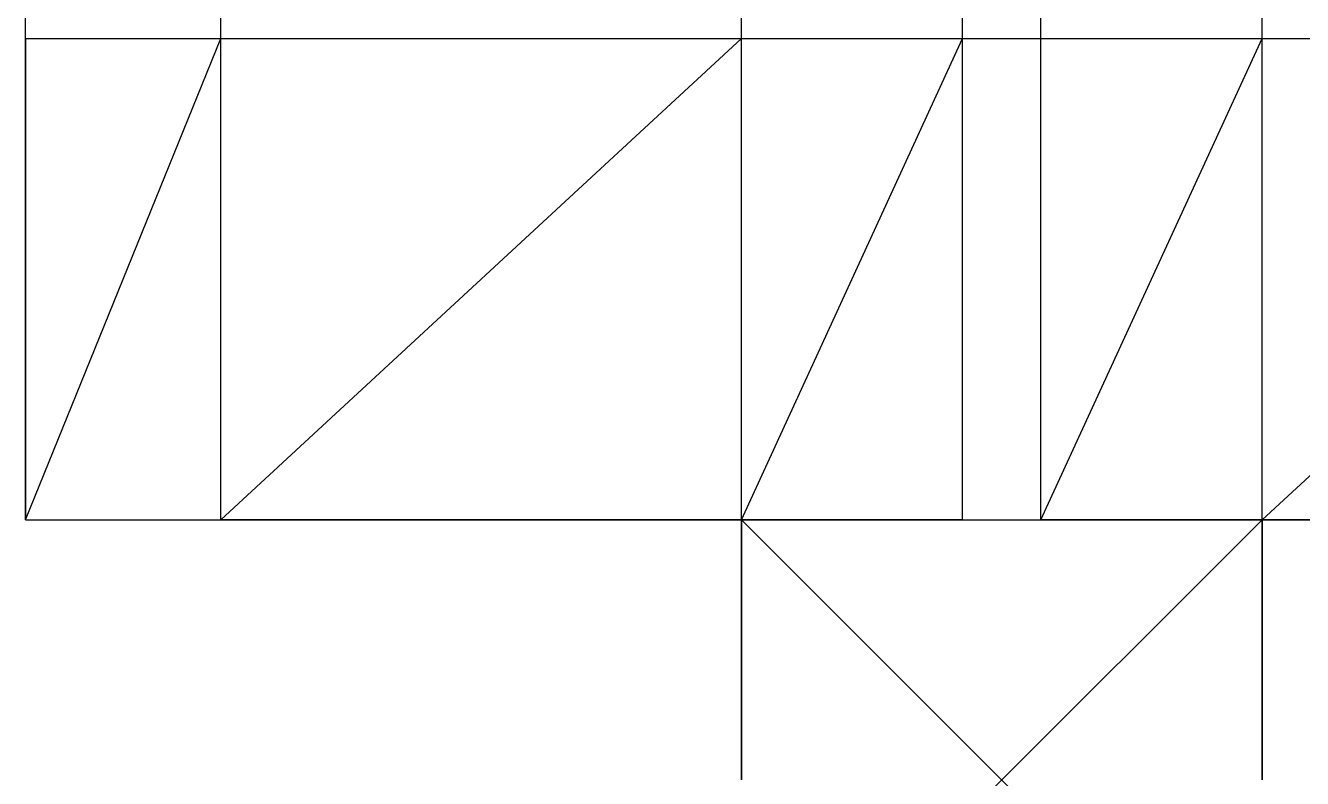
# Model space of a CAD drawing. Header units: metres. Extents: x -11.5 to 50.6, y -25 to 40.
# Drawn here: x 0 to 19.62, y 20.02 to 31.6 of the extents above; entities that cross this region are included whole.
import ezdxf

# ---------------------------------------------------------------- set-up
doc = ezdxf.new("R2010")
doc.units = ezdxf.units.M
for name, color, linetype in [('beam_x', 3, 'Continuous'), ('beam_y', 2, 'Continuous'), ('brace_xz', 6, 'Continuous'), ('brace_yz', 1, 'Continuous'), ('bridge_beam', 30, 'Continuous'), ('bridge_rigid', 50, 'Continuous'), ('bridge_truss', 40, 'Continuous'), ('column', 4, 'Continuous'), ('floor_brace', 5, 'Continuous'), ('shear_wall_xz', 7, 'Continuous')]:
    doc.layers.add(name, color=color, linetype=linetype)

msp = doc.modelspace()

# ---------------------------------------------------------------- linework, layer by layer
at = {"layer": 'beam_x'}
for p, q in [((0, 31.4), (3, 31.4)), ((0, 31.4, 15), (3, 31.4, 15)), ((0, 31.4, 27), (3, 31.4, 27)), ((0, 31.4, 39), (3, 31.4, 39)), ((0, 31.4, 51), (3, 31.4, 51)), ((0, 31.4, 63), (3, 31.4, 63)), ((0, 31.4, 75), (3, 31.4, 75)), ((0, 31.4, 87), (3, 31.4, 87)), ((0, 31.4, 99), (3, 31.4, 99)), ((0, 31.4, 111), (3, 31.4, 111)), ((0, 31.4, 123), (3, 31.4, 123)), ((0, 31.4, 135), (3, 31.4, 135)), ((0, 31.4, 147), (3, 31.4, 147)), ((3, 31.4), (11, 31.4)), ((3, 31.4, 15), (11, 31.4, 15)), ((3, 31.4, 27), (11, 31.4, 27)), ((3, 31.4, 39), (11, 31.4, 39)), ((3, 31.4, 51), (11, 31.4, 51)), ((3, 31.4, 63), (11, 31.4, 63)), ((3, 31.4, 75), (11, 31.4, 75)), ((3, 31.4, 87), (11, 31.4, 87)), ((3, 31.4, 99), (11, 31.4, 99)), ((3, 31.4, 111), (11, 31.4, 111)), ((3, 31.4, 123), (11, 31.4, 123)), ((3, 31.4, 135), (11, 31.4, 135)), ((3, 31.4, 147), (11, 31.4, 147)), ((11, 31.4), (14.4, 31.4)), ((11, 31.4, 15), (14.4, 31.4, 15)), ((11, 31.4, 27), (14.4, 31.4, 27)), ((11, 31.4, 39), (14.4, 31.4, 39)), ((11, 31.4, 51), (14.4, 31.4, 51)), ((11, 31.4, 63), (14.4, 31.4, 63)), ((11, 31.4, 75), (14.4, 31.4, 75)), ((11, 31.4, 87), (14.4, 31.4, 87)), ((11, 31.4, 99), (14.4, 31.4, 99)), ((11, 31.4, 111), (14.4, 31.4, 111)), ((11, 31.4, 123), (14.4, 31.4, 123)), ((11, 31.4, 135), (14.4, 31.4, 135)), ((11, 31.4, 147), (14.4, 31.4, 147)), ((14.4, 31.4), (15.6, 31.4)), ((14.4, 31.4, 9), (15.6, 31.4, 9)), ((14.4, 31.4, 15), (15.6, 31.4, 15)), ((14.4, 31.4, 21), (15.6, 31.4, 21)), ((14.4, 31.4, 27), (15.6, 31.4, 27)), ((14.4, 31.4, 33), (15.6, 31.4, 33)), ((14.4, 31.4, 39), (15.6, 31.4, 39)), ((14.4, 31.4, 45), (15.6, 31.4, 45)), ((14.4, 31.4, 51), (15.6, 31.4, 51)), ((14.4, 31.4, 57), (15.6, 31.4, 57)), ((14.4, 31.4, 63), (15.6, 31.4, 63)), ((14.4, 31.4, 69), (15.6, 31.4, 69)), ((14.4, 31.4, 75), (15.6, 31.4, 75)), ((14.4, 31.4, 81), (15.6, 31.4, 81)), ((14.4, 31.4, 87), (15.6, 31.4, 87)), ((14.4, 31.4, 93), (15.6, 31.4, 93)), ((14.4, 31.4, 99), (15.6, 31.4, 99)), ((14.4, 31.4, 105), (15.6, 31.4, 105)), ((14.4, 31.4, 111), (15.6, 31.4, 111)), ((14.4, 31.4, 117), (15.6, 31.4, 117)), ((14.4, 31.4, 123), (15.6, 31.4, 123)), ((14.4, 31.4, 129), (15.6, 31.4, 129)), ((14.4, 31.4, 135), (15.6, 31.4, 135)), ((14.4, 31.4, 141), (15.6, 31.4, 141)), ((14.4, 31.4, 147), (15.6, 31.4, 147)), ((14.4, 31.4, 153), (15.6, 31.4, 153)), ((15.6, 31.4), (19, 31.4)), ((15.6, 31.4, 15), (19, 31.4, 15)), ((15.6, 31.4, 27), (19, 31.4, 27)), ((15.6, 31.4, 39), (19, 31.4, 39)), ((15.6, 31.4, 51), (19, 31.4, 51)), ((15.6, 31.4, 63), (19, 31.4, 63)), ((15.6, 31.4, 75), (19, 31.4, 75)), ((15.6, 31.4, 87), (19, 31.4, 87)), ((15.6, 31.4, 99), (19, 31.4, 99)), ((15.6, 31.4, 111), (19, 31.4, 111)), ((15.6, 31.4, 123), (19, 31.4, 123)), ((15.6, 31.4, 135), (19, 31.4, 135)), ((15.6, 31.4, 147), (19, 31.4, 147)), ((19, 31.4), (27, 31.4)), ((19, 31.4, 15), (27, 31.4, 15)), ((19, 31.4, 27), (27, 31.4, 27)), ((19, 31.4, 39), (27, 31.4, 39)), ((19, 31.4, 51), (27, 31.4, 51)), ((19, 31.4, 63), (27, 31.4, 63)), ((19, 31.4, 75), (27, 31.4, 75)), ((19, 31.4, 87), (27, 31.4, 87)), ((19, 31.4, 99), (27, 31.4, 99)), ((19, 31.4, 111), (27, 31.4, 111)), ((19, 31.4, 123), (27, 31.4, 123)), ((19, 31.4, 135), (27, 31.4, 135)), ((19, 31.4, 147), (27, 31.4, 147)), ((0, 24), (3, 24)), ((0, 24, 9), (3, 24, 9)), ((0, 24, 15), (3, 24, 15)), ((0, 24, 21), (3, 24, 21)), ((0, 24, 27), (3, 24, 27)), ((0, 24, 33), (3, 24, 33)), ((0, 24, 39), (3, 24, 39)), ((0, 24, 45), (3, 24, 45)), ((0, 24, 51), (3, 24, 51)), ((0, 24, 57), (3, 24, 57)), ((0, 24, 63), (3, 24, 63)), ((0, 24, 69), (3, 24, 69)), ((0, 24, 75), (3, 24, 75)), ((0, 24, 81), (3, 24, 81)), ((0, 24, 87), (3, 24, 87)), ((0, 24, 93), (3, 24, 93)), ((0, 24, 99), (3, 24, 99)), ((0, 24, 105), (3, 24, 105)), ((0, 24, 111), (3, 24, 111)), ((0, 24, 117), (3, 24, 117)), ((0, 24, 123), (3, 24, 123)), ((0, 24, 129), (3, 24, 129)), ((0, 24, 135), (3, 24, 135)), ((0, 24, 141), (3, 24, 141)), ((0, 24, 147), (3, 24, 147)), ((0, 24, 153), (3, 24, 153)), ((3, 24), (11, 24)), ((3, 24, 9), (11, 24, 9)), ((3, 24, 15), (11, 24, 15)), ((3, 24, 21), (11, 24, 21)), ((3, 24, 27), (11, 24, 27)), ((3, 24, 33), (11, 24, 33)), ((3, 24, 39), (11, 24, 39)), ((3, 24, 45), (11, 24, 45)), ((3, 24, 51), (11, 24, 51)), ((3, 24, 57), (11, 24, 57)), ((3, 24, 63), (11, 24, 63)), ((3, 24, 69), (11, 24, 69)), ((3, 24, 75), (11, 24, 75)), ((3, 24, 81), (11, 24, 81)), ((3, 24, 87), (11, 24, 87)), ((3, 24, 93), (11, 24, 93)), ((3, 24, 99), (11, 24, 99)), ((3, 24, 105), (11, 24, 105)), ((3, 24, 111), (11, 24, 111)), ((3, 24, 117), (11, 24, 117)), ((3, 24, 123), (11, 24, 123)), ((3, 24, 129), (11, 24, 129)), ((3, 24, 135), (11, 24, 135)), ((3, 24, 141), (11, 24, 141)), ((3, 24, 147), (11, 24, 147)), ((3, 24, 153), (11, 24, 153)), ((11, 24), (14.4, 24)), ((11, 24, 9), (14.4, 24, 9)), ((11, 24, 15), (14.4, 24, 15)), ((11, 24, 21), (14.4, 24, 21)), ((11, 24, 27), (14.4, 24, 27)), ((11, 24, 33), (14.4, 24, 33)), ((11, 24, 39), (14.4, 24, 39)), ((11, 24, 45), (14.4, 24, 45)), ((11, 24, 51), (14.4, 24, 51)), ((11, 24, 57), (14.4, 24, 57)), ((11, 24, 63), (14.4, 24, 63)), ((11, 24, 69), (14.4, 24, 69)), ((11, 24, 75), (14.4, 24, 75)), ((11, 24, 81), (14.4, 24, 81)), ((11, 24, 87), (14.4, 24, 87)), ((11, 24, 93), (14.4, 24, 93)), ((11, 24, 99), (14.4, 24, 99)), ((11, 24, 105), (14.4, 24, 105)), ((11, 24, 111), (14.4, 24, 111)), ((11, 24, 117), (14.4, 24, 117)), ((11, 24, 123), (14.4, 24, 123)), ((11, 24, 129), (14.4, 24, 129)), ((11, 24, 135), (14.4, 24, 135)), ((11, 24, 141), (14.4, 24, 141)), ((11, 24, 147), (14.4, 24, 147)), ((11, 24, 153), (14.4, 24, 153)), ((14.4, 24), (15.6, 24)), ((14.4, 24, 9), (15.6, 24, 9)), ((14.4, 24, 15), (15.6, 24, 15)), ((14.4, 24, 21), (15.6, 24, 21)), ((14.4, 24, 27), (15.6, 24, 27)), ((14.4, 24, 33), (15.6, 24, 33)), ((14.4, 24, 39), (15.6, 24, 39)), ((14.4, 24, 45), (15.6, 24, 45)), ((14.4, 24, 51), (15.6, 24, 51)), ((14.4, 24, 57), (15.6, 24, 57)), ((14.4, 24, 63), (15.6, 24, 63)), ((14.4, 24, 69), (15.6, 24, 69)), ((14.4, 24, 75), (15.6, 24, 75)), ((14.4, 24, 81), (15.6, 24, 81)), ((14.4, 24, 87), (15.6, 24, 87)), ((14.4, 24, 93), (15.6, 24, 93)), ((14.4, 24, 99), (15.6, 24, 99)), ((14.4, 24, 105), (15.6, 24, 105)), ((14.4, 24, 111), (15.6, 24, 111)), ((14.4, 24, 117), (15.6, 24, 117)), ((14.4, 24, 123), (15.6, 24, 123)), ((14.4, 24, 129), (15.6, 24, 129)), ((14.4, 24, 135), (15.6, 24, 135)), ((14.4, 24, 141), (15.6, 24, 141)), ((14.4, 24, 147), (15.6, 24, 147)), ((14.4, 24, 153), (15.6, 24, 153)), ((15.6, 24), (19, 24)), ((15.6, 24, 9), (19, 24, 9)), ((15.6, 24, 15), (19, 24, 15)), ((15.6, 24, 21), (19, 24, 21)), ((15.6, 24, 27), (19, 24, 27)), ((15.6, 24, 33), (19, 24, 33)), ((15.6, 24, 39), (19, 24, 39)), ((15.6, 24, 45), (19, 24, 45)), ((15.6, 24, 51), (19, 24, 51)), ((15.6, 24, 57), (19, 24, 57)), ((15.6, 24, 63), (19, 24, 63)), ((15.6, 24, 69), (19, 24, 69)), ((15.6, 24, 75), (19, 24, 75)), ((15.6, 24, 81), (19, 24, 81)), ((15.6, 24, 87), (19, 24, 87)), ((15.6, 24, 93), (19, 24, 93)), ((15.6, 24, 99), (19, 24, 99)), ((15.6, 24, 105), (19, 24, 105)), ((15.6, 24, 111), (19, 24, 111)), ((15.6, 24, 117), (19, 24, 117)), ((15.6, 24, 123), (19, 24, 123)), ((15.6, 24, 129), (19, 24, 129)), ((15.6, 24, 135), (19, 24, 135)), ((15.6, 24, 141), (19, 24, 141)), ((15.6, 24, 147), (19, 24, 147)), ((15.6, 24, 153), (19, 24, 153)), ((19, 24), (27, 24)), ((19, 24, 9), (27, 24, 9)), ((19, 24, 15), (27, 24, 15)), ((19, 24, 21), (27, 24, 21)), ((19, 24, 27), (27, 24, 27)), ((19, 24, 33), (27, 24, 33)), ((19, 24, 39), (27, 24, 39)), ((19, 24, 45), (27, 24, 45)), ((19, 24, 51), (27, 24, 51)), ((19, 24, 57), (27, 24, 57)), ((19, 24, 63), (27, 24, 63)), ((19, 24, 69), (27, 24, 69)), ((19, 24, 75), (27, 24, 75)), ((19, 24, 81), (27, 24, 81)), ((19, 24, 87), (27, 24, 87)), ((19, 24, 93), (27, 24, 93)), ((19, 24, 99), (27, 24, 99)), ((19, 24, 105), (27, 24, 105)), ((19, 24, 111), (27, 24, 111)), ((19, 24, 117), (27, 24, 117)), ((19, 24, 123), (27, 24, 123)), ((19, 24, 129), (27, 24, 129)), ((19, 24, 135), (27, 24, 135)), ((19, 24, 141), (27, 24, 141)), ((19, 24, 147), (27, 24, 147)), ((19, 24, 153), (27, 24, 153))]:
    msp.add_line(p, q, dxfattribs=at)
at = {"layer": 'beam_y'}
for p, q in [((0, 31.4), (0, 32.6)), ((0, 31.4, 9), (0, 32.6, 9)), ((0, 31.4, 15), (0, 32.6, 15)), ((0, 31.4, 21), (0, 32.6, 21)), ((0, 31.4, 27), (0, 32.6, 27)), ((0, 31.4, 33), (0, 32.6, 33)), ((0, 31.4, 39), (0, 32.6, 39)), ((0, 31.4, 45), (0, 32.6, 45)), ((0, 31.4, 51), (0, 32.6, 51)), ((0, 31.4, 57), (0, 32.6, 57)), ((0, 31.4, 63), (0, 32.6, 63)), ((0, 31.4, 69), (0, 32.6, 69)), ((0, 31.4, 75), (0, 32.6, 75)), ((0, 31.4, 81), (0, 32.6, 81)), ((0, 31.4, 87), (0, 32.6, 87)), ((0, 31.4, 93), (0, 32.6, 93)), ((0, 31.4, 99), (0, 32.6, 99)), ((0, 31.4, 105), (0, 32.6, 105)), ((0, 31.4, 111), (0, 32.6, 111)), ((0, 31.4, 117), (0, 32.6, 117)), ((0, 31.4, 123), (0, 32.6, 123)), ((0, 31.4, 129), (0, 32.6, 129)), ((0, 31.4, 135), (0, 32.6, 135)), ((0, 31.4, 141), (0, 32.6, 141)), ((0, 31.4, 147), (0, 32.6, 147)), ((0, 31.4, 153), (0, 32.6, 153)), ((3, 31.4, 9), (3, 32.6, 9)), ((3, 31.4, 21), (3, 32.6, 21)), ((3, 31.4, 33), (3, 32.6, 33)), ((3, 31.4, 45), (3, 32.6, 45)), ((3, 31.4, 57), (3, 32.6, 57)), ((3, 31.4, 69), (3, 32.6, 69)), ((3, 31.4, 81), (3, 32.6, 81)), ((3, 31.4, 93), (3, 32.6, 93)), ((3, 31.4, 105), (3, 32.6, 105)), ((3, 31.4, 117), (3, 32.6, 117)), ((3, 31.4, 129), (3, 32.6, 129)), ((3, 31.4, 141), (3, 32.6, 141)), ((3, 31.4, 153), (3, 32.6, 153)), ((11, 31.4, 9), (11, 32.6, 9)), ((11, 31.4, 21), (11, 32.6, 21)), ((11, 31.4, 33), (11, 32.6, 33)), ((11, 31.4, 45), (11, 32.6, 45)), ((11, 31.4, 57), (11, 32.6, 57)), ((11, 31.4, 69), (11, 32.6, 69)), ((11, 31.4, 81), (11, 32.6, 81)), ((11, 31.4, 93), (11, 32.6, 93)), ((11, 31.4, 105), (11, 32.6, 105)), ((11, 31.4, 117), (11, 32.6, 117)), ((11, 31.4, 129), (11, 32.6, 129)), ((11, 31.4, 141), (11, 32.6, 141)), ((11, 31.4, 153), (11, 32.6, 153)), ((14.4, 31.4), (14.4, 32.6)), ((14.4, 31.4, 9), (14.4, 32.6, 9)), ((14.4, 31.4, 15), (14.4, 32.6, 15)), ((14.4, 31.4, 21), (14.4, 32.6, 21)), ((14.4, 31.4, 27), (14.4, 32.6, 27)), ((14.4, 31.4, 33), (14.4, 32.6, 33)), ((14.4, 31.4, 39), (14.4, 32.6, 39)), ((14.4, 31.4, 45), (14.4, 32.6, 45)), ((14.4, 31.4, 51), (14.4, 32.6, 51)), ((14.4, 31.4, 57), (14.4, 32.6, 57)), ((14.4, 31.4, 63), (14.4, 32.6, 63)), ((14.4, 31.4, 69), (14.4, 32.6, 69)), ((14.4, 31.4, 75), (14.4, 32.6, 75)), ((14.4, 31.4, 81), (14.4, 32.6, 81)), ((14.4, 31.4, 87), (14.4, 32.6, 87)), ((14.4, 31.4, 93), (14.4, 32.6, 93)), ((14.4, 31.4, 99), (14.4, 32.6, 99)), ((14.4, 31.4, 105), (14.4, 32.6, 105)), ((14.4, 31.4, 111), (14.4, 32.6, 111)), ((14.4, 31.4, 117), (14.4, 32.6, 117)), ((14.4, 31.4, 123), (14.4, 32.6, 123)), ((14.4, 31.4, 129), (14.4, 32.6, 129)), ((14.4, 31.4, 135), (14.4, 32.6, 135)), ((14.4, 31.4, 141), (14.4, 32.6, 141)), ((14.4, 31.4, 147), (14.4, 32.6, 147)), ((14.4, 31.4, 153), (14.4, 32.6, 153)), ((15.6, 31.4), (15.6, 32.6)), ((15.6, 31.4, 9), (15.6, 32.6, 9)), ((15.6, 31.4, 15), (15.6, 32.6, 15)), ((15.6, 31.4, 21), (15.6, 32.6, 21)), ((15.6, 31.4, 27), (15.6, 32.6, 27)), ((15.6, 31.4, 33), (15.6, 32.6, 33)), ((15.6, 31.4, 39), (15.6, 32.6, 39)), ((15.6, 31.4, 45), (15.6, 32.6, 45)), ((15.6, 31.4, 51), (15.6, 32.6, 51)), ((15.6, 31.4, 57), (15.6, 32.6, 57)), ((15.6, 31.4, 63), (15.6, 32.6, 63)), ((15.6, 31.4, 69), (15.6, 32.6, 69)), ((15.6, 31.4, 75), (15.6, 32.6, 75)), ((15.6, 31.4, 81), (15.6, 32.6, 81)), ((15.6, 31.4, 87), (15.6, 32.6, 87)), ((15.6, 31.4, 93), (15.6, 32.6, 93)), ((15.6, 31.4, 99), (15.6, 32.6, 99)), ((15.6, 31.4, 105), (15.6, 32.6, 105)), ((15.6, 31.4, 111), (15.6, 32.6, 111)), ((15.6, 31.4, 117), (15.6, 32.6, 117)), ((15.6, 31.4, 123), (15.6, 32.6, 123)), ((15.6, 31.4, 129), (15.6, 32.6, 129)), ((15.6, 31.4, 135), (15.6, 32.6, 135)), ((15.6, 31.4, 141), (15.6, 32.6, 141)), ((15.6, 31.4, 147), (15.6, 32.6, 147)), ((15.6, 31.4, 153), (15.6, 32.6, 153)), ((19, 31.4, 9), (19, 32.6, 9)), ((19, 31.4, 21), (19, 32.6, 21)), ((19, 31.4, 33), (19, 32.6, 33)), ((19, 31.4, 45), (19, 32.6, 45)), ((19, 31.4, 57), (19, 32.6, 57)), ((19, 31.4, 69), (19, 32.6, 69)), ((19, 31.4, 81), (19, 32.6, 81)), ((19, 31.4, 93), (19, 32.6, 93)), ((19, 31.4, 105), (19, 32.6, 105)), ((19, 31.4, 117), (19, 32.6, 117)), ((19, 31.4, 129), (19, 32.6, 129)), ((19, 31.4, 141), (19, 32.6, 141)), ((19, 31.4, 153), (19, 32.6, 153)), ((0, 24), (0, 31.4)), ((0, 24, 9), (0, 31.4, 9)), ((0, 24, 15), (0, 31.4, 15)), ((0, 24, 21), (0, 31.4, 21)), ((0, 24, 27), (0, 31.4, 27)), ((0, 24, 33), (0, 31.4, 33)), ((0, 24, 39), (0, 31.4, 39)), ((0, 24, 45), (0, 31.4, 45)), ((0, 24, 51), (0, 31.4, 51)), ((0, 24, 57), (0, 31.4, 57)), ((0, 24, 63), (0, 31.4, 63)), ((0, 24, 69), (0, 31.4, 69)), ((0, 24, 75), (0, 31.4, 75)), ((0, 24, 81), (0, 31.4, 81)), ((0, 24, 87), (0, 31.4, 87)), ((0, 24, 93), (0, 31.4, 93)), ((0, 24, 99), (0, 31.4, 99)), ((0, 24, 105), (0, 31.4, 105)), ((0, 24, 111), (0, 31.4, 111)), ((0, 24, 117), (0, 31.4, 117)), ((0, 24, 123), (0, 31.4, 123)), ((0, 24, 129), (0, 31.4, 129)), ((0, 24, 135), (0, 31.4, 135)), ((0, 24, 141), (0, 31.4, 141)), ((0, 24, 147), (0, 31.4, 147)), ((0, 24, 153), (0, 31.4, 153)), ((3, 24, 9), (3, 31.4, 9)), ((3, 24, 21), (3, 31.4, 21)), ((3, 24, 33), (3, 31.4, 33)), ((3, 24, 45), (3, 31.4, 45)), ((3, 24, 57), (3, 31.4, 57)), ((3, 24, 69), (3, 31.4, 69)), ((3, 24, 81), (3, 31.4, 81)), ((3, 24, 93), (3, 31.4, 93)), ((3, 24, 105), (3, 31.4, 105)), ((3, 24, 117), (3, 31.4, 117)), ((3, 24, 129), (3, 31.4, 129)), ((3, 24, 141), (3, 31.4, 141)), ((3, 24, 153), (3, 31.4, 153)), ((11, 24, 9), (11, 31.4, 9)), ((11, 24, 21), (11, 31.4, 21)), ((11, 24, 33), (11, 31.4, 33)), ((11, 24, 45), (11, 31.4, 45)), ((11, 24, 57), (11, 31.4, 57)), ((11, 24, 69), (11, 31.4, 69)), ((11, 24, 81), (11, 31.4, 81)), ((11, 24, 93), (11, 31.4, 93)), ((11, 24, 105), (11, 31.4, 105)), ((11, 24, 117), (11, 31.4, 117)), ((11, 24, 129), (11, 31.4, 129)), ((11, 24, 141), (11, 31.4, 141)), ((11, 24, 153), (11, 31.4, 153)), ((14.4, 24), (14.4, 31.4)), ((14.4, 24, 9), (14.4, 31.4, 9)), ((14.4, 24, 15), (14.4, 31.4, 15)), ((14.4, 24, 21), (14.4, 31.4, 21)), ((14.4, 24, 27), (14.4, 31.4, 27)), ((14.4, 24, 33), (14.4, 31.4, 33)), ((14.4, 24, 39), (14.4, 31.4, 39)), ((14.4, 24, 45), (14.4, 31.4, 45)), ((14.4, 24, 51), (14.4, 31.4, 51)), ((14.4, 24, 57), (14.4, 31.4, 57)), ((14.4, 24, 63), (14.4, 31.4, 63)), ((14.4, 24, 69), (14.4, 31.4, 69)), ((14.4, 24, 75), (14.4, 31.4, 75)), ((14.4, 24, 81), (14.4, 31.4, 81)), ((14.4, 24, 87), (14.4, 31.4, 87)), ((14.4, 24, 93), (14.4, 31.4, 93)), ((14.4, 24, 99), (14.4, 31.4, 99)), ((14.4, 24, 105), (14.4, 31.4, 105)), ((14.4, 24, 111), (14.4, 31.4, 111)), ((14.4, 24, 117), (14.4, 31.4, 117)), ((14.4, 24, 123), (14.4, 31.4, 123)), ((14.4, 24, 129), (14.4, 31.4, 129)), ((14.4, 24, 135), (14.4, 31.4, 135)), ((14.4, 24, 141), (14.4, 31.4, 141)), ((14.4, 24, 147), (14.4, 31.4, 147)), ((14.4, 24, 153), (14.4, 31.4, 153)), ((15.6, 24), (15.6, 31.4)), ((15.6, 24, 9), (15.6, 31.4, 9)), ((15.6, 24, 15), (15.6, 31.4, 15)), ((15.6, 24, 21), (15.6, 31.4, 21)), ((15.6, 24, 27), (15.6, 31.4, 27)), ((15.6, 24, 33), (15.6, 31.4, 33)), ((15.6, 24, 39), (15.6, 31.4, 39)), ((15.6, 24, 45), (15.6, 31.4, 45)), ((15.6, 24, 51), (15.6, 31.4, 51)), ((15.6, 24, 57), (15.6, 31.4, 57)), ((15.6, 24, 63), (15.6, 31.4, 63)), ((15.6, 24, 69), (15.6, 31.4, 69)), ((15.6, 24, 75), (15.6, 31.4, 75)), ((15.6, 24, 81), (15.6, 31.4, 81)), ((15.6, 24, 87), (15.6, 31.4, 87)), ((15.6, 24, 93), (15.6, 31.4, 93)), ((15.6, 24, 99), (15.6, 31.4, 99)), ((15.6, 24, 105), (15.6, 31.4, 105)), ((15.6, 24, 111), (15.6, 31.4, 111)), ((15.6, 24, 117), (15.6, 31.4, 117)), ((15.6, 24, 123), (15.6, 31.4, 123)), ((15.6, 24, 129), (15.6, 31.4, 129)), ((15.6, 24, 135), (15.6, 31.4, 135)), ((15.6, 24, 141), (15.6, 31.4, 141)), ((15.6, 24, 147), (15.6, 31.4, 147)), ((15.6, 24, 153), (15.6, 31.4, 153)), ((19, 24, 9), (19, 31.4, 9)), ((19, 24, 21), (19, 31.4, 21)), ((19, 24, 33), (19, 31.4, 33)), ((19, 24, 45), (19, 31.4, 45)), ((19, 24, 57), (19, 31.4, 57)), ((19, 24, 69), (19, 31.4, 69)), ((19, 24, 81), (19, 31.4, 81)), ((19, 24, 93), (19, 31.4, 93)), ((19, 24, 105), (19, 31.4, 105)), ((19, 24, 117), (19, 31.4, 117)), ((19, 24, 129), (19, 31.4, 129)), ((19, 24, 141), (19, 31.4, 141)), ((19, 24, 153), (19, 31.4, 153))]:
    msp.add_line(p, q, dxfattribs=at)
at = {"layer": 'brace_xz'}
for p, q in [((0, 24), (3, 24, 9)), ((0, 24, 51), (3, 24, 57)), ((0, 24, 99), (3, 24, 105)), ((0, 24, 147), (3, 24, 153)), ((11, 24), (3, 24, 9)), ((11, 24, 51), (3, 24, 57)), ((11, 24, 99), (3, 24, 105)), ((11, 24, 147), (3, 24, 153)), ((11, 24, 51), (14.4, 24, 57)), ((14.4, 24, 51), (11, 24, 57)), ((11, 24, 63), (14.4, 24, 69)), ((14.4, 24, 63), (11, 24, 69)), ((11, 24, 75), (14.4, 24, 81)), ((14.4, 24, 75), (11, 24, 81)), ((11, 24, 87), (14.4, 24, 93)), ((14.4, 24, 87), (11, 24, 93)), ((11, 24, 99), (14.4, 24, 105)), ((14.4, 24, 99), (11, 24, 105)), ((11, 24, 111), (14.4, 24, 117)), ((14.4, 24, 111), (11, 24, 117)), ((11, 24, 123), (14.4, 24, 129)), ((14.4, 24, 123), (11, 24, 129)), ((11, 24, 135), (14.4, 24, 141)), ((14.4, 24, 135), (11, 24, 141)), ((11, 24, 147), (14.4, 24, 153)), ((14.4, 24, 147), (11, 24, 153)), ((15.6, 24, 51), (19, 24, 57)), ((19, 24, 51), (15.6, 24, 57)), ((15.6, 24, 63), (19, 24, 69)), ((19, 24, 63), (15.6, 24, 69)), ((15.6, 24, 75), (19, 24, 81)), ((19, 24, 75), (15.6, 24, 81)), ((15.6, 24, 87), (19, 24, 93)), ((19, 24, 87), (15.6, 24, 93)), ((15.6, 24, 99), (19, 24, 105)), ((19, 24, 99), (15.6, 24, 105)), ((15.6, 24, 111), (19, 24, 117)), ((19, 24, 111), (15.6, 24, 117)), ((15.6, 24, 123), (19, 24, 129)), ((19, 24, 123), (15.6, 24, 129)), ((15.6, 24, 135), (19, 24, 141)), ((19, 24, 135), (15.6, 24, 141)), ((15.6, 24, 147), (19, 24, 153)), ((19, 24, 147), (15.6, 24, 153)), ((27, 24), (19, 24, 9)), ((27, 24, 51), (19, 24, 57)), ((27, 24, 99), (19, 24, 105)), ((27, 24, 147), (19, 24, 153))]:
    msp.add_line(p, q, dxfattribs=at)
at = {"layer": 'brace_yz'}
for p, q in [((0, 24), (0, 31.4, 9)), ((0, 31.4), (0, 24, 9)), ((0, 24, 39), (0, 31.4, 45)), ((0, 31.4, 39), (0, 24, 45)), ((0, 24, 75), (0, 31.4, 81)), ((0, 31.4, 75), (0, 24, 81)), ((0, 24, 111), (0, 31.4, 117)), ((0, 31.4, 111), (0, 24, 117)), ((0, 24, 147), (0, 31.4, 153)), ((0, 31.4, 147), (0, 24, 153))]:
    msp.add_line(p, q, dxfattribs=at)
at = {"layer": 'bridge_beam'}
for p, q in [((11, 20, 33), (11, 24, 33)), ((11, 20, 39), (11, 24, 39)), ((11, 20, 69), (11, 24, 69)), ((11, 20, 75), (11, 24, 75)), ((11, 20, 105), (11, 24, 105)), ((11, 20, 111), (11, 24, 111)), ((11, 20, 141), (11, 24, 141)), ((11, 20, 153), (11, 24, 153)), ((19, 20, 33), (19, 24, 33)), ((19, 20, 39), (19, 24, 39)), ((19, 20, 69), (19, 24, 69)), ((19, 20, 75), (19, 24, 75)), ((19, 20, 105), (19, 24, 105)), ((19, 20, 111), (19, 24, 111)), ((19, 20, 141), (19, 24, 141)), ((19, 20, 153), (19, 24, 153))]:
    msp.add_line(p, q, dxfattribs=at)
at = {"layer": 'bridge_rigid'}
for p, q in [((11, 16, 33), (19, 24, 33)), ((11, 24, 33), (19, 16, 33)), ((11, 16, 39), (19, 24, 39)), ((11, 24, 39), (19, 16, 39)), ((11, 16, 69), (19, 24, 69)), ((11, 24, 69), (19, 16, 69)), ((11, 16, 75), (19, 24, 75)), ((11, 24, 75), (19, 16, 75)), ((11, 16, 105), (19, 24, 105)), ((11, 24, 105), (19, 16, 105)), ((11, 16, 111), (19, 24, 111)), ((11, 24, 111), (19, 16, 111)), ((11, 16, 141), (19, 24, 141)), ((11, 24, 141), (19, 16, 141)), ((11, 16, 153), (19, 24, 153)), ((11, 24, 153), (19, 16, 153))]:
    msp.add_line(p, q, dxfattribs=at)
at = {"layer": 'bridge_truss'}
for p, q in [((11, 20, 33), (11, 24, 39)), ((11, 24, 33), (11, 20, 39)), ((11, 20, 69), (11, 24, 75)), ((11, 24, 69), (11, 20, 75)), ((11, 20, 105), (11, 24, 111)), ((11, 24, 105), (11, 20, 111)), ((11, 20, 141), (11, 24, 153)), ((11, 24, 141), (11, 20, 153)), ((19, 20, 33), (19, 24, 39)), ((19, 24, 33), (19, 20, 39)), ((19, 20, 69), (19, 24, 75)), ((19, 24, 69), (19, 20, 75)), ((19, 20, 105), (19, 24, 111)), ((19, 24, 105), (19, 20, 111)), ((19, 20, 141), (19, 24, 153)), ((19, 24, 141), (19, 20, 153))]:
    msp.add_line(p, q, dxfattribs=at)
at = {"layer": 'column'}
for p, q in [((0, 31.4), (0, 31.4, 9)), ((0, 31.4, 9), (0, 31.4, 15)), ((0, 31.4, 15), (0, 31.4, 21)), ((0, 31.4, 21), (0, 31.4, 27)), ((0, 31.4, 27), (0, 31.4, 33)), ((0, 31.4, 33), (0, 31.4, 39)), ((0, 31.4, 39), (0, 31.4, 45)), ((0, 31.4, 45), (0, 31.4, 51)), ((0, 31.4, 51), (0, 31.4, 57)), ((0, 31.4, 57), (0, 31.4, 63)), ((0, 31.4, 63), (0, 31.4, 69)), ((0, 31.4, 69), (0, 31.4, 75)), ((0, 31.4, 75), (0, 31.4, 81)), ((0, 31.4, 81), (0, 31.4, 87)), ((0, 31.4, 87), (0, 31.4, 93)), ((0, 31.4, 93), (0, 31.4, 99)), ((0, 31.4, 99), (0, 31.4, 105)), ((0, 31.4, 105), (0, 31.4, 111)), ((0, 31.4, 111), (0, 31.4, 117)), ((0, 31.4, 117), (0, 31.4, 123)), ((0, 31.4, 123), (0, 31.4, 129)), ((0, 31.4, 129), (0, 31.4, 135)), ((0, 31.4, 135), (0, 31.4, 141)), ((0, 31.4, 141), (0, 31.4, 147)), ((0, 31.4, 147), (0, 31.4, 153)), ((3, 31.4), (3, 31.4, 9)), ((3, 31.4, 9), (3, 31.4, 15)), ((3, 31.4, 15), (3, 31.4, 21)), ((3, 31.4, 21), (3, 31.4, 27)), ((3, 31.4, 27), (3, 31.4, 33)), ((3, 31.4, 33), (3, 31.4, 39)), ((3, 31.4, 39), (3, 31.4, 45)), ((3, 31.4, 45), (3, 31.4, 51)), ((3, 31.4, 51), (3, 31.4, 57)), ((3, 31.4, 57), (3, 31.4, 63)), ((3, 31.4, 63), (3, 31.4, 69)), ((3, 31.4, 69), (3, 31.4, 75)), ((3, 31.4, 75), (3, 31.4, 81)), ((3, 31.4, 81), (3, 31.4, 87)), ((3, 31.4, 87), (3, 31.4, 93)), ((3, 31.4, 93), (3, 31.4, 99)), ((3, 31.4, 99), (3, 31.4, 105)), ((3, 31.4, 105), (3, 31.4, 111)), ((3, 31.4, 111), (3, 31.4, 117)), ((3, 31.4, 117), (3, 31.4, 123)), ((3, 31.4, 123), (3, 31.4, 129)), ((3, 31.4, 129), (3, 31.4, 135)), ((3, 31.4, 135), (3, 31.4, 141)), ((3, 31.4, 141), (3, 31.4, 147)), ((3, 31.4, 147), (3, 31.4, 153)), ((11, 31.4), (11, 31.4, 9)), ((11, 31.4, 9), (11, 31.4, 15)), ((11, 31.4, 15), (11, 31.4, 21)), ((11, 31.4, 21), (11, 31.4, 27)), ((11, 31.4, 27), (11, 31.4, 33)), ((11, 31.4, 33), (11, 31.4, 39)), ((11, 31.4, 39), (11, 31.4, 45)), ((11, 31.4, 45), (11, 31.4, 51)), ((11, 31.4, 51), (11, 31.4, 57)), ((11, 31.4, 57), (11, 31.4, 63)), ((11, 31.4, 63), (11, 31.4, 69)), ((11, 31.4, 69), (11, 31.4, 75)), ((11, 31.4, 75), (11, 31.4, 81)), ((11, 31.4, 81), (11, 31.4, 87)), ((11, 31.4, 87), (11, 31.4, 93)), ((11, 31.4, 93), (11, 31.4, 99)), ((11, 31.4, 99), (11, 31.4, 105)), ((11, 31.4, 105), (11, 31.4, 111)), ((11, 31.4, 111), (11, 31.4, 117)), ((11, 31.4, 117), (11, 31.4, 123)), ((11, 31.4, 123), (11, 31.4, 129)), ((11, 31.4, 129), (11, 31.4, 135)), ((11, 31.4, 135), (11, 31.4, 141)), ((11, 31.4, 141), (11, 31.4, 147)), ((11, 31.4, 147), (11, 31.4, 153)), ((14.4, 31.4), (14.4, 31.4, 9)), ((14.4, 31.4, 9), (14.4, 31.4, 15)), ((14.4, 31.4, 15), (14.4, 31.4, 21)), ((14.4, 31.4, 21), (14.4, 31.4, 27)), ((14.4, 31.4, 27), (14.4, 31.4, 33)), ((14.4, 31.4, 33), (14.4, 31.4, 39)), ((14.4, 31.4, 39), (14.4, 31.4, 45)), ((14.4, 31.4, 45), (14.4, 31.4, 51)), ((14.4, 31.4, 51), (14.4, 31.4, 57)), ((14.4, 31.4, 57), (14.4, 31.4, 63)), ((14.4, 31.4, 63), (14.4, 31.4, 69)), ((14.4, 31.4, 69), (14.4, 31.4, 75)), ((14.4, 31.4, 75), (14.4, 31.4, 81)), ((14.4, 31.4, 81), (14.4, 31.4, 87)), ((14.4, 31.4, 87), (14.4, 31.4, 93)), ((14.4, 31.4, 93), (14.4, 31.4, 99)), ((14.4, 31.4, 99), (14.4, 31.4, 105)), ((14.4, 31.4, 105), (14.4, 31.4, 111)), ((14.4, 31.4, 111), (14.4, 31.4, 117)), ((14.4, 31.4, 117), (14.4, 31.4, 123)), ((14.4, 31.4, 123), (14.4, 31.4, 129)), ((14.4, 31.4, 129), (14.4, 31.4, 135)), ((14.4, 31.4, 135), (14.4, 31.4, 141)), ((14.4, 31.4, 141), (14.4, 31.4, 147)), ((14.4, 31.4, 147), (14.4, 31.4, 153)), ((15.6, 31.4), (15.6, 31.4, 9)), ((15.6, 31.4, 9), (15.6, 31.4, 15)), ((15.6, 31.4, 15), (15.6, 31.4, 21)), ((15.6, 31.4, 21), (15.6, 31.4, 27)), ((15.6, 31.4, 27), (15.6, 31.4, 33)), ((15.6, 31.4, 33), (15.6, 31.4, 39)), ((15.6, 31.4, 39), (15.6, 31.4, 45)), ((15.6, 31.4, 45), (15.6, 31.4, 51)), ((15.6, 31.4, 51), (15.6, 31.4, 57)), ((15.6, 31.4, 57), (15.6, 31.4, 63)), ((15.6, 31.4, 63), (15.6, 31.4, 69)), ((15.6, 31.4, 69), (15.6, 31.4, 75)), ((15.6, 31.4, 75), (15.6, 31.4, 81)), ((15.6, 31.4, 81), (15.6, 31.4, 87)), ((15.6, 31.4, 87), (15.6, 31.4, 93)), ((15.6, 31.4, 93), (15.6, 31.4, 99)), ((15.6, 31.4, 99), (15.6, 31.4, 105)), ((15.6, 31.4, 105), (15.6, 31.4, 111)), ((15.6, 31.4, 111), (15.6, 31.4, 117)), ((15.6, 31.4, 117), (15.6, 31.4, 123)), ((15.6, 31.4, 123), (15.6, 31.4, 129)), ((15.6, 31.4, 129), (15.6, 31.4, 135)), ((15.6, 31.4, 135), (15.6, 31.4, 141)), ((15.6, 31.4, 141), (15.6, 31.4, 147)), ((15.6, 31.4, 147), (15.6, 31.4, 153)), ((19, 31.4), (19, 31.4, 9)), ((19, 31.4, 9), (19, 31.4, 15)), ((19, 31.4, 15), (19, 31.4, 21)), ((19, 31.4, 21), (19, 31.4, 27)), ((19, 31.4, 27), (19, 31.4, 33)), ((19, 31.4, 33), (19, 31.4, 39)), ((19, 31.4, 39), (19, 31.4, 45)), ((19, 31.4, 45), (19, 31.4, 51)), ((19, 31.4, 51), (19, 31.4, 57)), ((19, 31.4, 57), (19, 31.4, 63)), ((19, 31.4, 63), (19, 31.4, 69)), ((19, 31.4, 69), (19, 31.4, 75)), ((19, 31.4, 75), (19, 31.4, 81)), ((19, 31.4, 81), (19, 31.4, 87)), ((19, 31.4, 87), (19, 31.4, 93)), ((19, 31.4, 93), (19, 31.4, 99)), ((19, 31.4, 99), (19, 31.4, 105)), ((19, 31.4, 105), (19, 31.4, 111)), ((19, 31.4, 111), (19, 31.4, 117)), ((19, 31.4, 117), (19, 31.4, 123)), ((19, 31.4, 123), (19, 31.4, 129)), ((19, 31.4, 129), (19, 31.4, 135)), ((19, 31.4, 135), (19, 31.4, 141)), ((19, 31.4, 141), (19, 31.4, 147)), ((19, 31.4, 147), (19, 31.4, 153)), ((0, 24), (0, 24, 9)), ((0, 24, 9), (0, 24, 15)), ((0, 24, 15), (0, 24, 21)), ((0, 24, 21), (0, 24, 27)), ((0, 24, 27), (0, 24, 33)), ((0, 24, 33), (0, 24, 39)), ((0, 24, 39), (0, 24, 45)), ((0, 24, 45), (0, 24, 51)), ((0, 24, 51), (0, 24, 57)), ((0, 24, 57), (0, 24, 63)), ((0, 24, 63), (0, 24, 69)), ((0, 24, 69), (0, 24, 75)), ((0, 24, 75), (0, 24, 81)), ((0, 24, 81), (0, 24, 87)), ((0, 24, 87), (0, 24, 93)), ((0, 24, 93), (0, 24, 99)), ((0, 24, 99), (0, 24, 105)), ((0, 24, 105), (0, 24, 111)), ((0, 24, 111), (0, 24, 117)), ((0, 24, 117), (0, 24, 123)), ((0, 24, 123), (0, 24, 129)), ((0, 24, 129), (0, 24, 135)), ((0, 24, 135), (0, 24, 141)), ((0, 24, 141), (0, 24, 147)), ((0, 24, 147), (0, 24, 153)), ((3, 24), (3, 24, 9)), ((3, 24, 9), (3, 24, 15)), ((3, 24, 15), (3, 24, 21)), ((3, 24, 21), (3, 24, 27)), ((3, 24, 27), (3, 24, 33)), ((3, 24, 33), (3, 24, 39)), ((3, 24, 39), (3, 24, 45)), ((3, 24, 45), (3, 24, 51)), ((3, 24, 51), (3, 24, 57)), ((3, 24, 57), (3, 24, 63)), ((3, 24, 63), (3, 24, 69)), ((3, 24, 69), (3, 24, 75)), ((3, 24, 75), (3, 24, 81)), ((3, 24, 81), (3, 24, 87)), ((3, 24, 87), (3, 24, 93)), ((3, 24, 93), (3, 24, 99)), ((3, 24, 99), (3, 24, 105)), ((3, 24, 105), (3, 24, 111)), ((3, 24, 111), (3, 24, 117)), ((3, 24, 117), (3, 24, 123)), ((3, 24, 123), (3, 24, 129)), ((3, 24, 129), (3, 24, 135)), ((3, 24, 135), (3, 24, 141)), ((3, 24, 141), (3, 24, 147)), ((3, 24, 147), (3, 24, 153)), ((11, 24), (11, 24, 9)), ((11, 24, 9), (11, 24, 15)), ((11, 24, 15), (11, 24, 21)), ((11, 24, 21), (11, 24, 27)), ((11, 24, 27), (11, 24, 33)), ((11, 24, 33), (11, 24, 39)), ((11, 24, 39), (11, 24, 45)), ((11, 24, 45), (11, 24, 51)), ((11, 24, 51), (11, 24, 57)), ((11, 24, 57), (11, 24, 63)), ((11, 24, 63), (11, 24, 69)), ((11, 24, 69), (11, 24, 75)), ((11, 24, 75), (11, 24, 81)), ((11, 24, 81), (11, 24, 87)), ((11, 24, 87), (11, 24, 93)), ((11, 24, 93), (11, 24, 99)), ((11, 24, 99), (11, 24, 105)), ((11, 24, 105), (11, 24, 111)), ((11, 24, 111), (11, 24, 117)), ((11, 24, 117), (11, 24, 123)), ((11, 24, 123), (11, 24, 129)), ((11, 24, 129), (11, 24, 135)), ((11, 24, 135), (11, 24, 141)), ((11, 24, 141), (11, 24, 147)), ((11, 24, 147), (11, 24, 153)), ((14.4, 24), (14.4, 24, 9)), ((14.4, 24, 9), (14.4, 24, 15)), ((14.4, 24, 15), (14.4, 24, 21)), ((14.4, 24, 21), (14.4, 24, 27)), ((14.4, 24, 27), (14.4, 24, 33)), ((14.4, 24, 33), (14.4, 24, 39)), ((14.4, 24, 39), (14.4, 24, 45)), ((14.4, 24, 45), (14.4, 24, 51)), ((14.4, 24, 51), (14.4, 24, 57)), ((14.4, 24, 57), (14.4, 24, 63)), ((14.4, 24, 63), (14.4, 24, 69)), ((14.4, 24, 69), (14.4, 24, 75)), ((14.4, 24, 75), (14.4, 24, 81)), ((14.4, 24, 81), (14.4, 24, 87)), ((14.4, 24, 87), (14.4, 24, 93)), ((14.4, 24, 93), (14.4, 24, 99)), ((14.4, 24, 99), (14.4, 24, 105)), ((14.4, 24, 105), (14.4, 24, 111)), ((14.4, 24, 111), (14.4, 24, 117)), ((14.4, 24, 117), (14.4, 24, 123)), ((14.4, 24, 123), (14.4, 24, 129)), ((14.4, 24, 129), (14.4, 24, 135)), ((14.4, 24, 135), (14.4, 24, 141)), ((14.4, 24, 141), (14.4, 24, 147)), ((14.4, 24, 147), (14.4, 24, 153)), ((15.6, 24), (15.6, 24, 9)), ((15.6, 24, 9), (15.6, 24, 15)), ((15.6, 24, 15), (15.6, 24, 21)), ((15.6, 24, 21), (15.6, 24, 27)), ((15.6, 24, 27), (15.6, 24, 33)), ((15.6, 24, 33), (15.6, 24, 39)), ((15.6, 24, 39), (15.6, 24, 45)), ((15.6, 24, 45), (15.6, 24, 51)), ((15.6, 24, 51), (15.6, 24, 57)), ((15.6, 24, 57), (15.6, 24, 63)), ((15.6, 24, 63), (15.6, 24, 69)), ((15.6, 24, 69), (15.6, 24, 75)), ((15.6, 24, 75), (15.6, 24, 81)), ((15.6, 24, 81), (15.6, 24, 87)), ((15.6, 24, 87), (15.6, 24, 93)), ((15.6, 24, 93), (15.6, 24, 99)), ((15.6, 24, 99), (15.6, 24, 105)), ((15.6, 24, 105), (15.6, 24, 111)), ((15.6, 24, 111), (15.6, 24, 117)), ((15.6, 24, 117), (15.6, 24, 123)), ((15.6, 24, 123), (15.6, 24, 129)), ((15.6, 24, 129), (15.6, 24, 135)), ((15.6, 24, 135), (15.6, 24, 141)), ((15.6, 24, 141), (15.6, 24, 147)), ((15.6, 24, 147), (15.6, 24, 153)), ((19, 24), (19, 24, 9)), ((19, 24, 9), (19, 24, 15)), ((19, 24, 15), (19, 24, 21)), ((19, 24, 21), (19, 24, 27)), ((19, 24, 27), (19, 24, 33)), ((19, 24, 33), (19, 24, 39)), ((19, 24, 39), (19, 24, 45)), ((19, 24, 45), (19, 24, 51)), ((19, 24, 51), (19, 24, 57)), ((19, 24, 57), (19, 24, 63)), ((19, 24, 63), (19, 24, 69)), ((19, 24, 69), (19, 24, 75)), ((19, 24, 75), (19, 24, 81)), ((19, 24, 81), (19, 24, 87)), ((19, 24, 87), (19, 24, 93)), ((19, 24, 93), (19, 24, 99)), ((19, 24, 99), (19, 24, 105)), ((19, 24, 105), (19, 24, 111)), ((19, 24, 111), (19, 24, 117)), ((19, 24, 117), (19, 24, 123)), ((19, 24, 123), (19, 24, 129)), ((19, 24, 129), (19, 24, 135)), ((19, 24, 135), (19, 24, 141)), ((19, 24, 141), (19, 24, 147)), ((19, 24, 147), (19, 24, 153))]:
    msp.add_line(p, q, dxfattribs=at)
at = {"layer": 'floor_brace'}
for p, q in [((0, 24), (3, 31.4)), ((0, 24, 75), (3, 31.4, 75)), ((0, 24, 147), (3, 31.4, 147)), ((3, 24), (11, 31.4)), ((3, 24, 75), (11, 31.4, 75)), ((3, 24, 147), (11, 31.4, 147)), ((11, 24), (14.4, 31.4)), ((11, 24, 75), (14.4, 31.4, 75)), ((11, 24, 147), (14.4, 31.4, 147)), ((15.6, 24), (19, 31.4)), ((15.6, 24, 75), (19, 31.4, 75)), ((15.6, 24, 147), (19, 31.4, 147)), ((19, 24), (27, 31.4)), ((19, 24, 75), (27, 31.4, 75)), ((19, 24, 147), (27, 31.4, 147))]:
    msp.add_line(p, q, dxfattribs=at)
at = {"layer": 'shear_wall_xz'}
for p, q in [((11, 24), (14.4, 24, 9)), ((14.4, 24), (11, 24, 9)), ((11, 24, 9), (14.4, 24, 15)), ((14.4, 24, 9), (11, 24, 15)), ((11, 24, 15), (14.4, 24, 21)), ((14.4, 24, 15), (11, 24, 21)), ((11, 24, 21), (14.4, 24, 27)), ((14.4, 24, 21), (11, 24, 27)), ((11, 24, 27), (14.4, 24, 33)), ((14.4, 24, 27), (11, 24, 33)), ((11, 24, 33), (14.4, 24, 39)), ((14.4, 24, 33), (11, 24, 39)), ((11, 24, 39), (14.4, 24, 45)), ((14.4, 24, 39), (11, 24, 45)), ((15.6, 24), (19, 24, 9)), ((19, 24), (15.6, 24, 9)), ((15.6, 24, 9), (19, 24, 15)), ((19, 24, 9), (15.6, 24, 15)), ((15.6, 24, 15), (19, 24, 21)), ((19, 24, 15), (15.6, 24, 21)), ((15.6, 24, 21), (19, 24, 27)), ((19, 24, 21), (15.6, 24, 27)), ((15.6, 24, 27), (19, 24, 33)), ((19, 24, 27), (15.6, 24, 33)), ((15.6, 24, 33), (19, 24, 39)), ((19, 24, 33), (15.6, 24, 39)), ((15.6, 24, 39), (19, 24, 45)), ((19, 24, 39), (15.6, 24, 45))]:
    msp.add_line(p, q, dxfattribs=at)

doc.saveas('drawing.dxf')
